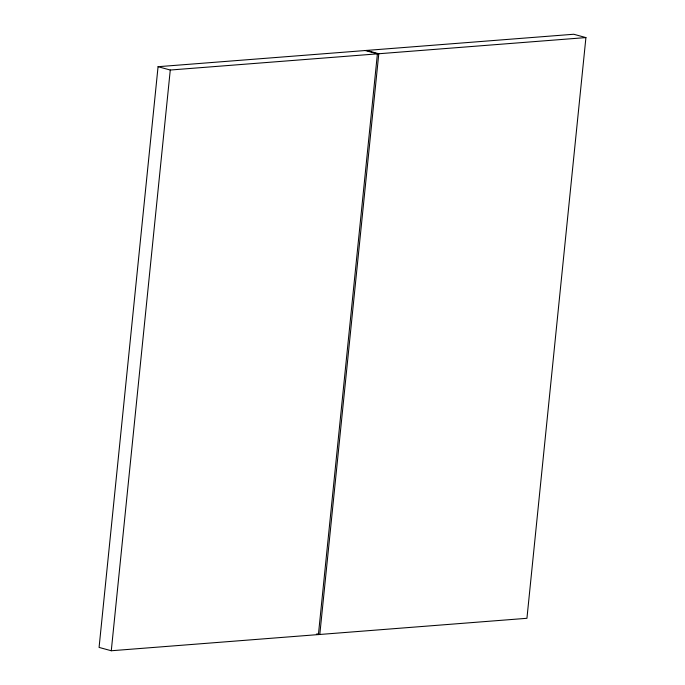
<?xml version="1.0" encoding="UTF-8"?>
<svg xmlns="http://www.w3.org/2000/svg" width="685" height="685" viewBox="0 0 685 685"><rect width="100%" height="100%" fill="white"/><g stroke="black" fill="none" stroke-linecap="round" stroke-linejoin="round"><path stroke-width="1.03" d="M158.064 66.702L99.077 647.419L111.278 650.75L526.936 618.298L585.923 37.581L573.722 34.25L158.064 66.702L170.274 70.024L585.923 37.581M111.278 650.75L170.274 70.024M366.586 50.416L378.788 53.747L319.801 634.473L317.763 633.916M365.199 50.527L377.401 53.858L318.414 634.584L316.384 634.027"/></g></svg>
